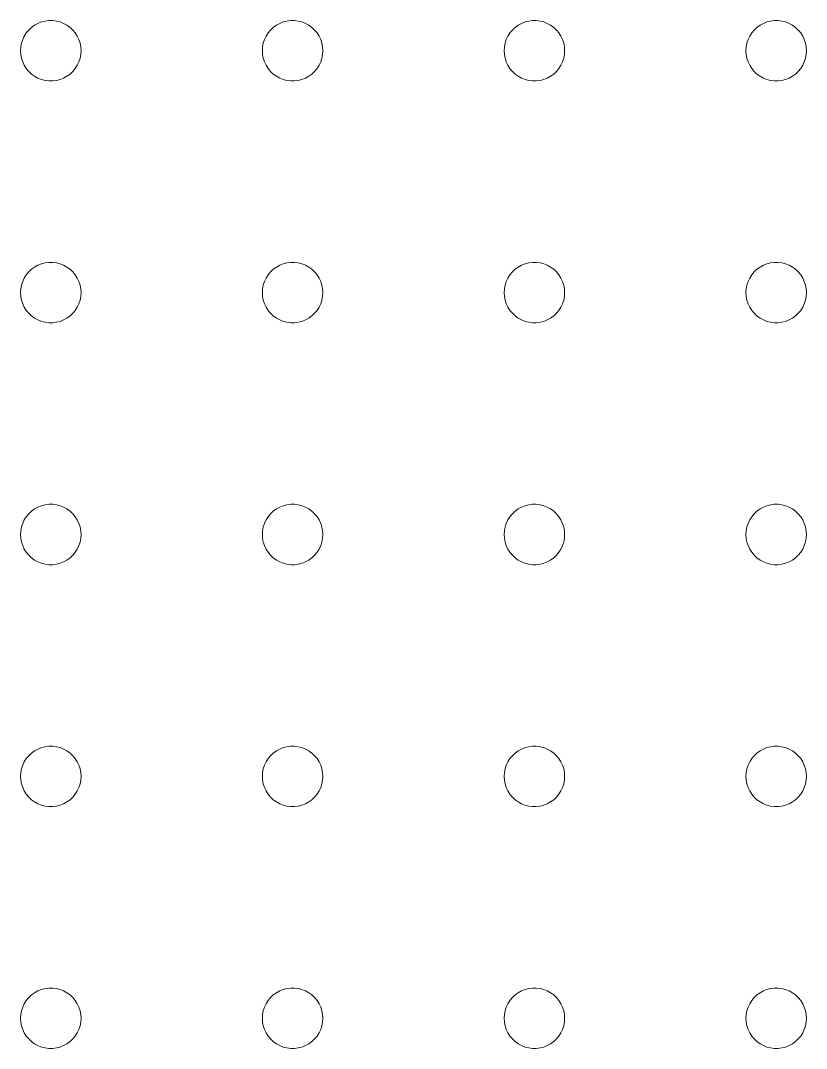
# Model space of a CAD drawing. Header units: millimetres. Extents: x -349 to 349, y -196 to 240.
# Drawn here: x -257.2 to -174.6, y -104.8 to 3.2 of the extents above; entities that cross this region are included whole.
import ezdxf

# ---------------------------------------------------------------- set-up
doc = ezdxf.new("R2010")
doc.units = ezdxf.units.MM
doc.layers.get('0').update_dxf_attribs({"linetype": 'CONTINUOUS', "lineweight": 0})

msp = doc.modelspace()

# ---------------------------------------------------------------- linework, layer by layer
for p, q in [((-256.569, 1.866), (-256.314, 2.173)), ((-256.314, 2.173), (-256.024, 2.446)), ((-256.024, 2.446), (-255.701, 2.681)), ((-255.701, 2.681), (-255.352, 2.873)), ((-255.352, 2.873), (-254.981, 3.02)), ((-254.981, 3.02), (-254.595, 3.119)), ((-254.595, 3.119), (-254.199, 3.169)), ((-254.199, 3.169), (-253.801, 3.169)), ((-253.801, 3.169), (-253.405, 3.119)), ((-253.405, 3.119), (-253.019, 3.02)), ((-253.019, 3.02), (-252.648, 2.873)), ((-252.648, 2.873), (-252.299, 2.681)), ((-252.299, 2.681), (-251.976, 2.446)), ((-251.976, 2.446), (-251.686, 2.173)), ((-251.686, 2.173), (-251.431, 1.866)), ((-231.169, 1.866), (-230.914, 2.173)), ((-230.914, 2.173), (-230.624, 2.446)), ((-230.624, 2.446), (-230.301, 2.681)), ((-230.301, 2.681), (-229.952, 2.873)), ((-229.952, 2.873), (-229.581, 3.02)), ((-229.581, 3.02), (-229.195, 3.119)), ((-229.195, 3.119), (-228.799, 3.169)), ((-228.799, 3.169), (-228.401, 3.169)), ((-228.401, 3.169), (-228.005, 3.119)), ((-228.005, 3.119), (-227.619, 3.02)), ((-227.619, 3.02), (-227.248, 2.873)), ((-227.248, 2.873), (-226.899, 2.681)), ((-226.899, 2.681), (-226.576, 2.446)), ((-226.576, 2.446), (-226.286, 2.173)), ((-226.286, 2.173), (-226.031, 1.866)), ((-205.769, 1.866), (-205.514, 2.173)), ((-205.514, 2.173), (-205.224, 2.446)), ((-205.224, 2.446), (-204.901, 2.681)), ((-204.901, 2.681), (-204.552, 2.873)), ((-204.552, 2.873), (-204.181, 3.02)), ((-204.181, 3.02), (-203.795, 3.119)), ((-203.795, 3.119), (-203.399, 3.169)), ((-203.399, 3.169), (-203.001, 3.169)), ((-203.001, 3.169), (-202.605, 3.119)), ((-202.605, 3.119), (-202.219, 3.02)), ((-202.219, 3.02), (-201.848, 2.873)), ((-201.848, 2.873), (-201.499, 2.681)), ((-201.499, 2.681), (-201.176, 2.446)), ((-201.176, 2.446), (-200.886, 2.173)), ((-200.886, 2.173), (-200.631, 1.866)), ((-180.369, 1.866), (-180.114, 2.173)), ((-180.114, 2.173), (-179.824, 2.446)), ((-179.824, 2.446), (-179.501, 2.681)), ((-179.501, 2.681), (-179.152, 2.873)), ((-179.152, 2.873), (-178.781, 3.02)), ((-178.781, 3.02), (-178.395, 3.119)), ((-178.395, 3.119), (-177.999, 3.169)), ((-177.999, 3.169), (-177.601, 3.169)), ((-177.601, 3.169), (-177.205, 3.119)), ((-177.205, 3.119), (-176.819, 3.02)), ((-176.819, 3.02), (-176.448, 2.873)), ((-176.448, 2.873), (-176.099, 2.681)), ((-176.099, 2.681), (-175.776, 2.446)), ((-175.776, 2.446), (-175.486, 2.173)), ((-175.486, 2.173), (-175.231, 1.866)), ((-257.075, 0.79), (-256.952, 1.169)), ((-256.952, 1.169), (-256.782, 1.53)), ((-256.782, 1.53), (-256.569, 1.866)), ((-251.431, 1.866), (-251.218, 1.53)), ((-251.218, 1.53), (-251.048, 1.169)), ((-251.048, 1.169), (-250.925, 0.79)), ((-231.675, 0.79), (-231.552, 1.169)), ((-231.552, 1.169), (-231.382, 1.53)), ((-231.382, 1.53), (-231.169, 1.866)), ((-226.031, 1.866), (-225.818, 1.53)), ((-225.818, 1.53), (-225.648, 1.169)), ((-225.648, 1.169), (-225.525, 0.79)), ((-206.275, 0.79), (-206.152, 1.169)), ((-206.152, 1.169), (-205.982, 1.53)), ((-205.982, 1.53), (-205.769, 1.866)), ((-200.631, 1.866), (-200.418, 1.53)), ((-200.418, 1.53), (-200.248, 1.169)), ((-200.248, 1.169), (-200.125, 0.79)), ((-180.875, 0.79), (-180.752, 1.169)), ((-180.752, 1.169), (-180.582, 1.53)), ((-180.582, 1.53), (-180.369, 1.866)), ((-175.231, 1.866), (-175.018, 1.53)), ((-175.018, 1.53), (-174.848, 1.169)), ((-174.848, 1.169), (-174.725, 0.79)), ((-257.175, 0), (-257.15, 0.398)), ((-257.15, -0.398), (-257.175, 0)), ((-257.15, 0.398), (-257.075, 0.79)), ((-250.925, 0.79), (-250.85, 0.398)), ((-250.85, 0.398), (-250.825, 0)), ((-250.825, 0), (-250.85, -0.398)), ((-231.775, 0), (-231.75, 0.398)), ((-231.75, -0.398), (-231.775, 0)), ((-231.75, 0.398), (-231.675, 0.79)), ((-225.525, 0.79), (-225.45, 0.398)), ((-225.45, 0.398), (-225.425, 0)), ((-225.425, 0), (-225.45, -0.398)), ((-206.375, 0), (-206.35, 0.398)), ((-206.35, -0.398), (-206.375, 0)), ((-206.35, 0.398), (-206.275, 0.79)), ((-200.125, 0.79), (-200.05, 0.398)), ((-200.05, 0.398), (-200.025, 0)), ((-200.025, 0), (-200.05, -0.398)), ((-180.975, 0), (-180.95, 0.398)), ((-180.95, -0.398), (-180.975, 0)), ((-180.95, 0.398), (-180.875, 0.79)), ((-174.725, 0.79), (-174.65, 0.398)), ((-174.65, 0.398), (-174.625, 0)), ((-174.625, 0), (-174.65, -0.398)), ((-257.075, -0.79), (-257.15, -0.398)), ((-256.952, -1.169), (-257.075, -0.79)), ((-250.925, -0.79), (-251.048, -1.169)), ((-250.85, -0.398), (-250.925, -0.79)), ((-231.675, -0.79), (-231.75, -0.398)), ((-231.552, -1.169), (-231.675, -0.79)), ((-225.525, -0.79), (-225.648, -1.169)), ((-225.45, -0.398), (-225.525, -0.79)), ((-206.275, -0.79), (-206.35, -0.398)), ((-206.152, -1.169), (-206.275, -0.79)), ((-200.125, -0.79), (-200.248, -1.169)), ((-200.05, -0.398), (-200.125, -0.79)), ((-180.875, -0.79), (-180.95, -0.398)), ((-180.752, -1.169), (-180.875, -0.79)), ((-174.725, -0.79), (-174.848, -1.169)), ((-174.65, -0.398), (-174.725, -0.79)), ((-256.782, -1.53), (-256.952, -1.169)), ((-256.569, -1.866), (-256.782, -1.53)), ((-256.314, -2.173), (-256.569, -1.866)), ((-251.431, -1.866), (-251.686, -2.173)), ((-251.218, -1.53), (-251.431, -1.866)), ((-251.048, -1.169), (-251.218, -1.53)), ((-231.382, -1.53), (-231.552, -1.169)), ((-231.169, -1.866), (-231.382, -1.53)), ((-230.914, -2.173), (-231.169, -1.866)), ((-226.031, -1.866), (-226.286, -2.173)), ((-225.818, -1.53), (-226.031, -1.866)), ((-225.648, -1.169), (-225.818, -1.53)), ((-205.982, -1.53), (-206.152, -1.169)), ((-205.769, -1.866), (-205.982, -1.53)), ((-205.514, -2.173), (-205.769, -1.866)), ((-200.631, -1.866), (-200.886, -2.173)), ((-200.418, -1.53), (-200.631, -1.866)), ((-200.248, -1.169), (-200.418, -1.53)), ((-180.582, -1.53), (-180.752, -1.169)), ((-180.369, -1.866), (-180.582, -1.53)), ((-180.114, -2.173), (-180.369, -1.866)), ((-175.231, -1.866), (-175.486, -2.173)), ((-175.018, -1.53), (-175.231, -1.866)), ((-174.848, -1.169), (-175.018, -1.53)), ((-256.024, -2.446), (-256.314, -2.173)), ((-255.701, -2.681), (-256.024, -2.446)), ((-255.352, -2.873), (-255.701, -2.681)), ((-254.981, -3.02), (-255.352, -2.873)), ((-254.595, -3.119), (-254.981, -3.02)), ((-254.199, -3.169), (-254.595, -3.119)), ((-253.801, -3.169), (-254.199, -3.169)), ((-253.405, -3.119), (-253.801, -3.169)), ((-253.019, -3.02), (-253.405, -3.119)), ((-252.648, -2.873), (-253.019, -3.02)), ((-252.299, -2.681), (-252.648, -2.873)), ((-251.976, -2.446), (-252.299, -2.681)), ((-251.686, -2.173), (-251.976, -2.446)), ((-230.624, -2.446), (-230.914, -2.173)), ((-230.301, -2.681), (-230.624, -2.446)), ((-229.952, -2.873), (-230.301, -2.681)), ((-229.581, -3.02), (-229.952, -2.873)), ((-229.195, -3.119), (-229.581, -3.02)), ((-228.799, -3.169), (-229.195, -3.119)), ((-228.401, -3.169), (-228.799, -3.169)), ((-228.005, -3.119), (-228.401, -3.169)), ((-227.619, -3.02), (-228.005, -3.119)), ((-227.248, -2.873), (-227.619, -3.02)), ((-226.899, -2.681), (-227.248, -2.873)), ((-226.576, -2.446), (-226.899, -2.681)), ((-226.286, -2.173), (-226.576, -2.446)), ((-205.224, -2.446), (-205.514, -2.173)), ((-204.901, -2.681), (-205.224, -2.446)), ((-204.552, -2.873), (-204.901, -2.681)), ((-204.181, -3.02), (-204.552, -2.873)), ((-203.795, -3.119), (-204.181, -3.02)), ((-203.399, -3.169), (-203.795, -3.119)), ((-203.001, -3.169), (-203.399, -3.169)), ((-202.605, -3.119), (-203.001, -3.169)), ((-202.219, -3.02), (-202.605, -3.119)), ((-201.848, -2.873), (-202.219, -3.02)), ((-201.499, -2.681), (-201.848, -2.873)), ((-201.176, -2.446), (-201.499, -2.681)), ((-200.886, -2.173), (-201.176, -2.446)), ((-179.824, -2.446), (-180.114, -2.173)), ((-179.501, -2.681), (-179.824, -2.446)), ((-179.152, -2.873), (-179.501, -2.681)), ((-178.781, -3.02), (-179.152, -2.873)), ((-178.395, -3.119), (-178.781, -3.02)), ((-177.999, -3.169), (-178.395, -3.119)), ((-177.601, -3.169), (-177.999, -3.169)), ((-177.205, -3.119), (-177.601, -3.169)), ((-176.819, -3.02), (-177.205, -3.119)), ((-176.448, -2.873), (-176.819, -3.02)), ((-176.099, -2.681), (-176.448, -2.873)), ((-175.776, -2.446), (-176.099, -2.681)), ((-175.486, -2.173), (-175.776, -2.446)), ((-255.701, -22.719), (-255.352, -22.527)), ((-255.352, -22.527), (-254.981, -22.38)), ((-254.981, -22.38), (-254.595, -22.281)), ((-254.595, -22.281), (-254.199, -22.231)), ((-254.199, -22.231), (-253.801, -22.231)), ((-253.801, -22.231), (-253.405, -22.281)), ((-253.405, -22.281), (-253.019, -22.38)), ((-253.019, -22.38), (-252.648, -22.527)), ((-252.648, -22.527), (-252.299, -22.719)), ((-230.301, -22.719), (-229.952, -22.527)), ((-229.952, -22.527), (-229.581, -22.38)), ((-229.581, -22.38), (-229.195, -22.281)), ((-229.195, -22.281), (-228.799, -22.231)), ((-228.799, -22.231), (-228.401, -22.231)), ((-228.401, -22.231), (-228.005, -22.281)), ((-228.005, -22.281), (-227.619, -22.38)), ((-227.619, -22.38), (-227.248, -22.527)), ((-227.248, -22.527), (-226.899, -22.719)), ((-204.901, -22.719), (-204.552, -22.527)), ((-204.552, -22.527), (-204.181, -22.38)), ((-204.181, -22.38), (-203.795, -22.281)), ((-203.795, -22.281), (-203.399, -22.231)), ((-203.399, -22.231), (-203.001, -22.231)), ((-203.001, -22.231), (-202.605, -22.281)), ((-202.605, -22.281), (-202.219, -22.38)), ((-202.219, -22.38), (-201.848, -22.527)), ((-201.848, -22.527), (-201.499, -22.719)), ((-179.501, -22.719), (-179.152, -22.527)), ((-179.152, -22.527), (-178.781, -22.38)), ((-178.781, -22.38), (-178.395, -22.281)), ((-178.395, -22.281), (-177.999, -22.231)), ((-177.999, -22.231), (-177.601, -22.231)), ((-177.601, -22.231), (-177.205, -22.281)), ((-177.205, -22.281), (-176.819, -22.38)), ((-176.819, -22.38), (-176.448, -22.527)), ((-176.448, -22.527), (-176.099, -22.719)), ((-256.782, -23.87), (-256.569, -23.534)), ((-256.569, -23.534), (-256.314, -23.227)), ((-256.314, -23.227), (-256.024, -22.954)), ((-256.024, -22.954), (-255.701, -22.719)), ((-252.299, -22.719), (-251.976, -22.954)), ((-251.976, -22.954), (-251.686, -23.227)), ((-251.686, -23.227), (-251.431, -23.534)), ((-251.431, -23.534), (-251.218, -23.87)), ((-231.382, -23.87), (-231.169, -23.534)), ((-231.169, -23.534), (-230.914, -23.227)), ((-230.914, -23.227), (-230.624, -22.954)), ((-230.624, -22.954), (-230.301, -22.719)), ((-226.899, -22.719), (-226.576, -22.954)), ((-226.576, -22.954), (-226.286, -23.227)), ((-226.286, -23.227), (-226.031, -23.534)), ((-226.031, -23.534), (-225.818, -23.87)), ((-205.982, -23.87), (-205.769, -23.534)), ((-205.769, -23.534), (-205.514, -23.227)), ((-205.514, -23.227), (-205.224, -22.954)), ((-205.224, -22.954), (-204.901, -22.719)), ((-201.499, -22.719), (-201.176, -22.954)), ((-201.176, -22.954), (-200.886, -23.227)), ((-200.886, -23.227), (-200.631, -23.534)), ((-200.631, -23.534), (-200.418, -23.87)), ((-180.582, -23.87), (-180.369, -23.534)), ((-180.369, -23.534), (-180.114, -23.227)), ((-180.114, -23.227), (-179.824, -22.954)), ((-179.824, -22.954), (-179.501, -22.719)), ((-176.099, -22.719), (-175.776, -22.954)), ((-175.776, -22.954), (-175.486, -23.227)), ((-175.486, -23.227), (-175.231, -23.534)), ((-175.231, -23.534), (-175.018, -23.87)), ((-257.15, -25.002), (-257.075, -24.61)), ((-257.075, -24.61), (-256.952, -24.231)), ((-256.952, -24.231), (-256.782, -23.87)), ((-251.218, -23.87), (-251.048, -24.231)), ((-251.048, -24.231), (-250.925, -24.61)), ((-250.925, -24.61), (-250.85, -25.002)), ((-231.75, -25.002), (-231.675, -24.61)), ((-231.675, -24.61), (-231.552, -24.231)), ((-231.552, -24.231), (-231.382, -23.87)), ((-225.818, -23.87), (-225.648, -24.231)), ((-225.648, -24.231), (-225.525, -24.61)), ((-225.525, -24.61), (-225.45, -25.002)), ((-206.35, -25.002), (-206.275, -24.61)), ((-206.275, -24.61), (-206.152, -24.231)), ((-206.152, -24.231), (-205.982, -23.87)), ((-200.418, -23.87), (-200.248, -24.231)), ((-200.248, -24.231), (-200.125, -24.61)), ((-200.125, -24.61), (-200.05, -25.002)), ((-180.95, -25.002), (-180.875, -24.61)), ((-180.875, -24.61), (-180.752, -24.231)), ((-180.752, -24.231), (-180.582, -23.87)), ((-175.018, -23.87), (-174.848, -24.231)), ((-174.848, -24.231), (-174.725, -24.61)), ((-174.725, -24.61), (-174.65, -25.002)), ((-257.175, -25.4), (-257.15, -25.002)), ((-257.15, -25.798), (-257.175, -25.4)), ((-257.075, -26.19), (-257.15, -25.798)), ((-250.85, -25.798), (-250.925, -26.19)), ((-250.85, -25.002), (-250.825, -25.4)), ((-250.825, -25.4), (-250.85, -25.798)), ((-231.775, -25.4), (-231.75, -25.002)), ((-231.75, -25.798), (-231.775, -25.4)), ((-231.675, -26.19), (-231.75, -25.798)), ((-225.45, -25.798), (-225.525, -26.19)), ((-225.45, -25.002), (-225.425, -25.4)), ((-225.425, -25.4), (-225.45, -25.798)), ((-206.375, -25.4), (-206.35, -25.002)), ((-206.35, -25.798), (-206.375, -25.4)), ((-206.275, -26.19), (-206.35, -25.798)), ((-200.05, -25.798), (-200.125, -26.19)), ((-200.05, -25.002), (-200.025, -25.4)), ((-200.025, -25.4), (-200.05, -25.798)), ((-180.975, -25.4), (-180.95, -25.002)), ((-180.95, -25.798), (-180.975, -25.4)), ((-180.875, -26.19), (-180.95, -25.798)), ((-174.65, -25.798), (-174.725, -26.19)), ((-174.65, -25.002), (-174.625, -25.4)), ((-174.625, -25.4), (-174.65, -25.798)), ((-256.952, -26.569), (-257.075, -26.19)), ((-256.782, -26.93), (-256.952, -26.569)), ((-256.569, -27.266), (-256.782, -26.93)), ((-251.218, -26.93), (-251.431, -27.266)), ((-251.048, -26.569), (-251.218, -26.93)), ((-250.925, -26.19), (-251.048, -26.569)), ((-231.552, -26.569), (-231.675, -26.19)), ((-231.382, -26.93), (-231.552, -26.569)), ((-231.169, -27.266), (-231.382, -26.93)), ((-225.818, -26.93), (-226.031, -27.266)), ((-225.648, -26.569), (-225.818, -26.93)), ((-225.525, -26.19), (-225.648, -26.569)), ((-206.152, -26.569), (-206.275, -26.19)), ((-205.982, -26.93), (-206.152, -26.569)), ((-205.769, -27.266), (-205.982, -26.93)), ((-200.418, -26.93), (-200.631, -27.266)), ((-200.248, -26.569), (-200.418, -26.93)), ((-200.125, -26.19), (-200.248, -26.569)), ((-180.752, -26.569), (-180.875, -26.19)), ((-180.582, -26.93), (-180.752, -26.569)), ((-180.369, -27.266), (-180.582, -26.93)), ((-175.018, -26.93), (-175.231, -27.266)), ((-174.848, -26.569), (-175.018, -26.93)), ((-174.725, -26.19), (-174.848, -26.569)), ((-256.314, -27.573), (-256.569, -27.266)), ((-256.024, -27.846), (-256.314, -27.573)), ((-255.701, -28.081), (-256.024, -27.846)), ((-251.976, -27.846), (-252.299, -28.081)), ((-251.686, -27.573), (-251.976, -27.846)), ((-251.431, -27.266), (-251.686, -27.573)), ((-230.914, -27.573), (-231.169, -27.266)), ((-230.624, -27.846), (-230.914, -27.573)), ((-230.301, -28.081), (-230.624, -27.846)), ((-226.576, -27.846), (-226.899, -28.081)), ((-226.286, -27.573), (-226.576, -27.846)), ((-226.031, -27.266), (-226.286, -27.573)), ((-205.514, -27.573), (-205.769, -27.266)), ((-205.224, -27.846), (-205.514, -27.573)), ((-204.901, -28.081), (-205.224, -27.846)), ((-201.176, -27.846), (-201.499, -28.081)), ((-200.886, -27.573), (-201.176, -27.846)), ((-200.631, -27.266), (-200.886, -27.573)), ((-180.114, -27.573), (-180.369, -27.266)), ((-179.824, -27.846), (-180.114, -27.573)), ((-179.501, -28.081), (-179.824, -27.846)), ((-175.776, -27.846), (-176.099, -28.081)), ((-175.486, -27.573), (-175.776, -27.846)), ((-175.231, -27.266), (-175.486, -27.573)), ((-255.352, -28.273), (-255.701, -28.081)), ((-254.981, -28.42), (-255.352, -28.273)), ((-254.595, -28.519), (-254.981, -28.42)), ((-254.199, -28.569), (-254.595, -28.519)), ((-253.801, -28.569), (-254.199, -28.569)), ((-253.405, -28.519), (-253.801, -28.569)), ((-253.019, -28.42), (-253.405, -28.519)), ((-252.648, -28.273), (-253.019, -28.42)), ((-252.299, -28.081), (-252.648, -28.273)), ((-229.952, -28.273), (-230.301, -28.081)), ((-229.581, -28.42), (-229.952, -28.273)), ((-229.195, -28.519), (-229.581, -28.42)), ((-228.799, -28.569), (-229.195, -28.519)), ((-228.401, -28.569), (-228.799, -28.569)), ((-228.005, -28.519), (-228.401, -28.569)), ((-227.619, -28.42), (-228.005, -28.519)), ((-227.248, -28.273), (-227.619, -28.42)), ((-226.899, -28.081), (-227.248, -28.273)), ((-204.552, -28.273), (-204.901, -28.081)), ((-204.181, -28.42), (-204.552, -28.273)), ((-203.795, -28.519), (-204.181, -28.42)), ((-203.399, -28.569), (-203.795, -28.519)), ((-203.001, -28.569), (-203.399, -28.569)), ((-202.605, -28.519), (-203.001, -28.569)), ((-202.219, -28.42), (-202.605, -28.519)), ((-201.848, -28.273), (-202.219, -28.42)), ((-201.499, -28.081), (-201.848, -28.273)), ((-179.152, -28.273), (-179.501, -28.081)), ((-178.781, -28.42), (-179.152, -28.273)), ((-178.395, -28.519), (-178.781, -28.42)), ((-177.999, -28.569), (-178.395, -28.519)), ((-177.601, -28.569), (-177.999, -28.569)), ((-177.205, -28.519), (-177.601, -28.569)), ((-176.819, -28.42), (-177.205, -28.519)), ((-176.448, -28.273), (-176.819, -28.42)), ((-176.099, -28.081), (-176.448, -28.273)), ((-256.314, -48.627), (-256.024, -48.354)), ((-256.024, -48.354), (-255.701, -48.119)), ((-255.701, -48.119), (-255.352, -47.927)), ((-255.352, -47.927), (-254.981, -47.78)), ((-254.981, -47.78), (-254.595, -47.681)), ((-254.595, -47.681), (-254.199, -47.631)), ((-254.199, -47.631), (-253.801, -47.631)), ((-253.801, -47.631), (-253.405, -47.681)), ((-253.405, -47.681), (-253.019, -47.78)), ((-253.019, -47.78), (-252.648, -47.927)), ((-252.648, -47.927), (-252.299, -48.119)), ((-252.299, -48.119), (-251.976, -48.354)), ((-251.976, -48.354), (-251.686, -48.627)), ((-230.914, -48.627), (-230.624, -48.354)), ((-230.624, -48.354), (-230.301, -48.119)), ((-230.301, -48.119), (-229.952, -47.927)), ((-229.952, -47.927), (-229.581, -47.78)), ((-229.581, -47.78), (-229.195, -47.681)), ((-229.195, -47.681), (-228.799, -47.631)), ((-228.799, -47.631), (-228.401, -47.631)), ((-228.401, -47.631), (-228.005, -47.681)), ((-228.005, -47.681), (-227.619, -47.78)), ((-227.619, -47.78), (-227.248, -47.927)), ((-227.248, -47.927), (-226.899, -48.119)), ((-226.899, -48.119), (-226.576, -48.354)), ((-226.576, -48.354), (-226.286, -48.627)), ((-205.514, -48.627), (-205.224, -48.354)), ((-205.224, -48.354), (-204.901, -48.119)), ((-204.901, -48.119), (-204.552, -47.927)), ((-204.552, -47.927), (-204.181, -47.78)), ((-204.181, -47.78), (-203.795, -47.681)), ((-203.795, -47.681), (-203.399, -47.631)), ((-203.399, -47.631), (-203.001, -47.631)), ((-203.001, -47.631), (-202.605, -47.681)), ((-202.605, -47.681), (-202.219, -47.78)), ((-202.219, -47.78), (-201.848, -47.927)), ((-201.848, -47.927), (-201.499, -48.119)), ((-201.499, -48.119), (-201.176, -48.354)), ((-201.176, -48.354), (-200.886, -48.627)), ((-180.114, -48.627), (-179.824, -48.354)), ((-179.824, -48.354), (-179.501, -48.119)), ((-179.501, -48.119), (-179.152, -47.927)), ((-179.152, -47.927), (-178.781, -47.78)), ((-178.781, -47.78), (-178.395, -47.681)), ((-178.395, -47.681), (-177.999, -47.631)), ((-177.999, -47.631), (-177.601, -47.631)), ((-177.601, -47.631), (-177.205, -47.681)), ((-177.205, -47.681), (-176.819, -47.78)), ((-176.819, -47.78), (-176.448, -47.927)), ((-176.448, -47.927), (-176.099, -48.119)), ((-176.099, -48.119), (-175.776, -48.354)), ((-175.776, -48.354), (-175.486, -48.627)), ((-257.075, -50.01), (-256.952, -49.631)), ((-256.952, -49.631), (-256.782, -49.27)), ((-256.782, -49.27), (-256.569, -48.934)), ((-256.569, -48.934), (-256.314, -48.627)), ((-251.686, -48.627), (-251.431, -48.934)), ((-251.431, -48.934), (-251.218, -49.27)), ((-251.218, -49.27), (-251.048, -49.631)), ((-251.048, -49.631), (-250.925, -50.01)), ((-231.675, -50.01), (-231.552, -49.631)), ((-231.552, -49.631), (-231.382, -49.27)), ((-231.382, -49.27), (-231.169, -48.934)), ((-231.169, -48.934), (-230.914, -48.627)), ((-226.286, -48.627), (-226.031, -48.934)), ((-226.031, -48.934), (-225.818, -49.27)), ((-225.818, -49.27), (-225.648, -49.631)), ((-225.648, -49.631), (-225.525, -50.01)), ((-206.275, -50.01), (-206.152, -49.631)), ((-206.152, -49.631), (-205.982, -49.27)), ((-205.982, -49.27), (-205.769, -48.934)), ((-205.769, -48.934), (-205.514, -48.627)), ((-200.886, -48.627), (-200.631, -48.934)), ((-200.631, -48.934), (-200.418, -49.27)), ((-200.418, -49.27), (-200.248, -49.631)), ((-200.248, -49.631), (-200.125, -50.01)), ((-180.875, -50.01), (-180.752, -49.631)), ((-180.752, -49.631), (-180.582, -49.27)), ((-180.582, -49.27), (-180.369, -48.934)), ((-180.369, -48.934), (-180.114, -48.627)), ((-175.486, -48.627), (-175.231, -48.934)), ((-175.231, -48.934), (-175.018, -49.27)), ((-175.018, -49.27), (-174.848, -49.631)), ((-174.848, -49.631), (-174.725, -50.01)), ((-257.175, -50.8), (-257.15, -50.402)), ((-257.15, -50.402), (-257.075, -50.01)), ((-250.925, -50.01), (-250.85, -50.402)), ((-250.85, -50.402), (-250.825, -50.8)), ((-231.775, -50.8), (-231.75, -50.402)), ((-231.75, -50.402), (-231.675, -50.01)), ((-225.525, -50.01), (-225.45, -50.402)), ((-225.45, -50.402), (-225.425, -50.8)), ((-206.375, -50.8), (-206.35, -50.402)), ((-206.35, -50.402), (-206.275, -50.01)), ((-200.125, -50.01), (-200.05, -50.402)), ((-200.05, -50.402), (-200.025, -50.8)), ((-180.975, -50.8), (-180.95, -50.402)), ((-180.95, -50.402), (-180.875, -50.01)), ((-174.725, -50.01), (-174.65, -50.402)), ((-174.65, -50.402), (-174.625, -50.8)), ((-257.15, -51.198), (-257.175, -50.8)), ((-257.075, -51.59), (-257.15, -51.198)), ((-256.952, -51.969), (-257.075, -51.59)), ((-250.925, -51.59), (-251.048, -51.969)), ((-250.85, -51.198), (-250.925, -51.59)), ((-250.825, -50.8), (-250.85, -51.198)), ((-231.75, -51.198), (-231.775, -50.8)), ((-231.675, -51.59), (-231.75, -51.198)), ((-231.552, -51.969), (-231.675, -51.59)), ((-225.525, -51.59), (-225.648, -51.969)), ((-225.45, -51.198), (-225.525, -51.59)), ((-225.425, -50.8), (-225.45, -51.198)), ((-206.35, -51.198), (-206.375, -50.8)), ((-206.275, -51.59), (-206.35, -51.198)), ((-206.152, -51.969), (-206.275, -51.59)), ((-200.125, -51.59), (-200.248, -51.969)), ((-200.05, -51.198), (-200.125, -51.59)), ((-200.025, -50.8), (-200.05, -51.198)), ((-180.95, -51.198), (-180.975, -50.8)), ((-180.875, -51.59), (-180.95, -51.198)), ((-180.752, -51.969), (-180.875, -51.59)), ((-174.725, -51.59), (-174.848, -51.969)), ((-174.65, -51.198), (-174.725, -51.59)), ((-174.625, -50.8), (-174.65, -51.198)), ((-256.782, -52.33), (-256.952, -51.969)), ((-256.569, -52.666), (-256.782, -52.33)), ((-256.314, -52.973), (-256.569, -52.666)), ((-251.431, -52.666), (-251.686, -52.973)), ((-251.218, -52.33), (-251.431, -52.666)), ((-251.048, -51.969), (-251.218, -52.33)), ((-231.382, -52.33), (-231.552, -51.969)), ((-231.169, -52.666), (-231.382, -52.33)), ((-230.914, -52.973), (-231.169, -52.666)), ((-226.031, -52.666), (-226.286, -52.973)), ((-225.818, -52.33), (-226.031, -52.666)), ((-225.648, -51.969), (-225.818, -52.33)), ((-205.982, -52.33), (-206.152, -51.969)), ((-205.769, -52.666), (-205.982, -52.33)), ((-205.514, -52.973), (-205.769, -52.666)), ((-200.631, -52.666), (-200.886, -52.973)), ((-200.418, -52.33), (-200.631, -52.666)), ((-200.248, -51.969), (-200.418, -52.33)), ((-180.582, -52.33), (-180.752, -51.969)), ((-180.369, -52.666), (-180.582, -52.33)), ((-180.114, -52.973), (-180.369, -52.666)), ((-175.231, -52.666), (-175.486, -52.973)), ((-175.018, -52.33), (-175.231, -52.666)), ((-174.848, -51.969), (-175.018, -52.33)), ((-256.024, -53.246), (-256.314, -52.973)), ((-255.701, -53.481), (-256.024, -53.246)), ((-255.352, -53.673), (-255.701, -53.481)), ((-254.981, -53.82), (-255.352, -53.673)), ((-254.595, -53.919), (-254.981, -53.82)), ((-254.199, -53.969), (-254.595, -53.919)), ((-253.801, -53.969), (-254.199, -53.969)), ((-253.405, -53.919), (-253.801, -53.969)), ((-253.019, -53.82), (-253.405, -53.919)), ((-252.648, -53.673), (-253.019, -53.82)), ((-252.299, -53.481), (-252.648, -53.673)), ((-251.976, -53.246), (-252.299, -53.481)), ((-251.686, -52.973), (-251.976, -53.246)), ((-230.624, -53.246), (-230.914, -52.973)), ((-230.301, -53.481), (-230.624, -53.246)), ((-229.952, -53.673), (-230.301, -53.481)), ((-229.581, -53.82), (-229.952, -53.673)), ((-229.195, -53.919), (-229.581, -53.82)), ((-228.799, -53.969), (-229.195, -53.919)), ((-228.401, -53.969), (-228.799, -53.969)), ((-228.005, -53.919), (-228.401, -53.969)), ((-227.619, -53.82), (-228.005, -53.919)), ((-227.248, -53.673), (-227.619, -53.82)), ((-226.899, -53.481), (-227.248, -53.673)), ((-226.576, -53.246), (-226.899, -53.481)), ((-226.286, -52.973), (-226.576, -53.246)), ((-205.224, -53.246), (-205.514, -52.973)), ((-204.901, -53.481), (-205.224, -53.246)), ((-204.552, -53.673), (-204.901, -53.481)), ((-204.181, -53.82), (-204.552, -53.673)), ((-203.795, -53.919), (-204.181, -53.82)), ((-203.399, -53.969), (-203.795, -53.919)), ((-203.001, -53.969), (-203.399, -53.969)), ((-202.605, -53.919), (-203.001, -53.969)), ((-202.219, -53.82), (-202.605, -53.919)), ((-201.848, -53.673), (-202.219, -53.82)), ((-201.499, -53.481), (-201.848, -53.673)), ((-201.176, -53.246), (-201.499, -53.481)), ((-200.886, -52.973), (-201.176, -53.246)), ((-179.824, -53.246), (-180.114, -52.973)), ((-179.501, -53.481), (-179.824, -53.246)), ((-179.152, -53.673), (-179.501, -53.481)), ((-178.781, -53.82), (-179.152, -53.673)), ((-178.395, -53.919), (-178.781, -53.82)), ((-177.999, -53.969), (-178.395, -53.919)), ((-177.601, -53.969), (-177.999, -53.969)), ((-177.205, -53.919), (-177.601, -53.969)), ((-176.819, -53.82), (-177.205, -53.919)), ((-176.448, -53.673), (-176.819, -53.82)), ((-176.099, -53.481), (-176.448, -53.673)), ((-175.776, -53.246), (-176.099, -53.481)), ((-175.486, -52.973), (-175.776, -53.246)), ((-255.701, -73.519), (-255.352, -73.327)), ((-255.352, -73.327), (-254.981, -73.18)), ((-254.981, -73.18), (-254.595, -73.081)), ((-254.595, -73.081), (-254.199, -73.031)), ((-254.199, -73.031), (-253.801, -73.031)), ((-253.801, -73.031), (-253.405, -73.081)), ((-253.405, -73.081), (-253.019, -73.18)), ((-253.019, -73.18), (-252.648, -73.327)), ((-252.648, -73.327), (-252.299, -73.519)), ((-230.301, -73.519), (-229.952, -73.327)), ((-229.952, -73.327), (-229.581, -73.18)), ((-229.581, -73.18), (-229.195, -73.081)), ((-229.195, -73.081), (-228.799, -73.031)), ((-228.799, -73.031), (-228.401, -73.031)), ((-228.401, -73.031), (-228.005, -73.081)), ((-228.005, -73.081), (-227.619, -73.18)), ((-227.619, -73.18), (-227.248, -73.327)), ((-227.248, -73.327), (-226.899, -73.519)), ((-204.901, -73.519), (-204.552, -73.327)), ((-204.552, -73.327), (-204.181, -73.18)), ((-204.181, -73.18), (-203.795, -73.081)), ((-203.795, -73.081), (-203.399, -73.031)), ((-203.399, -73.031), (-203.001, -73.031)), ((-203.001, -73.031), (-202.605, -73.081)), ((-202.605, -73.081), (-202.219, -73.18)), ((-202.219, -73.18), (-201.848, -73.327)), ((-201.848, -73.327), (-201.499, -73.519)), ((-179.501, -73.519), (-179.152, -73.327)), ((-179.152, -73.327), (-178.781, -73.18)), ((-178.781, -73.18), (-178.395, -73.081)), ((-178.395, -73.081), (-177.999, -73.031)), ((-177.999, -73.031), (-177.601, -73.031)), ((-177.601, -73.031), (-177.205, -73.081)), ((-177.205, -73.081), (-176.819, -73.18)), ((-176.819, -73.18), (-176.448, -73.327)), ((-176.448, -73.327), (-176.099, -73.519)), ((-256.782, -74.67), (-256.569, -74.334)), ((-256.569, -74.334), (-256.314, -74.027)), ((-256.314, -74.027), (-256.024, -73.754)), ((-256.024, -73.754), (-255.701, -73.519)), ((-252.299, -73.519), (-251.976, -73.754)), ((-251.976, -73.754), (-251.686, -74.027)), ((-251.686, -74.027), (-251.431, -74.334)), ((-251.431, -74.334), (-251.218, -74.67)), ((-231.382, -74.67), (-231.169, -74.334)), ((-231.169, -74.334), (-230.914, -74.027)), ((-230.914, -74.027), (-230.624, -73.754)), ((-230.624, -73.754), (-230.301, -73.519)), ((-226.899, -73.519), (-226.576, -73.754)), ((-226.576, -73.754), (-226.286, -74.027)), ((-226.286, -74.027), (-226.031, -74.334)), ((-226.031, -74.334), (-225.818, -74.67)), ((-205.982, -74.67), (-205.769, -74.334)), ((-205.769, -74.334), (-205.514, -74.027)), ((-205.514, -74.027), (-205.224, -73.754)), ((-205.224, -73.754), (-204.901, -73.519)), ((-201.499, -73.519), (-201.176, -73.754)), ((-201.176, -73.754), (-200.886, -74.027)), ((-200.886, -74.027), (-200.631, -74.334)), ((-200.631, -74.334), (-200.418, -74.67)), ((-180.582, -74.67), (-180.369, -74.334)), ((-180.369, -74.334), (-180.114, -74.027)), ((-180.114, -74.027), (-179.824, -73.754)), ((-179.824, -73.754), (-179.501, -73.519)), ((-176.099, -73.519), (-175.776, -73.754)), ((-175.776, -73.754), (-175.486, -74.027)), ((-175.486, -74.027), (-175.231, -74.334)), ((-175.231, -74.334), (-175.018, -74.67)), ((-257.15, -75.802), (-257.075, -75.41)), ((-257.075, -75.41), (-256.952, -75.031)), ((-256.952, -75.031), (-256.782, -74.67)), ((-251.218, -74.67), (-251.048, -75.031)), ((-251.048, -75.031), (-250.925, -75.41)), ((-250.925, -75.41), (-250.85, -75.802)), ((-231.75, -75.802), (-231.675, -75.41)), ((-231.675, -75.41), (-231.552, -75.031)), ((-231.552, -75.031), (-231.382, -74.67)), ((-225.818, -74.67), (-225.648, -75.031)), ((-225.648, -75.031), (-225.525, -75.41)), ((-225.525, -75.41), (-225.45, -75.802)), ((-206.35, -75.802), (-206.275, -75.41)), ((-206.275, -75.41), (-206.152, -75.031)), ((-206.152, -75.031), (-205.982, -74.67)), ((-200.418, -74.67), (-200.248, -75.031)), ((-200.248, -75.031), (-200.125, -75.41)), ((-200.125, -75.41), (-200.05, -75.802)), ((-180.95, -75.802), (-180.875, -75.41)), ((-180.875, -75.41), (-180.752, -75.031)), ((-180.752, -75.031), (-180.582, -74.67)), ((-175.018, -74.67), (-174.848, -75.031)), ((-174.848, -75.031), (-174.725, -75.41)), ((-174.725, -75.41), (-174.65, -75.802)), ((-257.175, -76.2), (-257.15, -75.802)), ((-257.15, -76.598), (-257.175, -76.2)), ((-257.075, -76.99), (-257.15, -76.598)), ((-250.85, -76.598), (-250.925, -76.99)), ((-250.85, -75.802), (-250.825, -76.2)), ((-250.825, -76.2), (-250.85, -76.598)), ((-231.775, -76.2), (-231.75, -75.802)), ((-231.75, -76.598), (-231.775, -76.2)), ((-231.675, -76.99), (-231.75, -76.598)), ((-225.45, -76.598), (-225.525, -76.99)), ((-225.45, -75.802), (-225.425, -76.2)), ((-225.425, -76.2), (-225.45, -76.598)), ((-206.375, -76.2), (-206.35, -75.802)), ((-206.35, -76.598), (-206.375, -76.2)), ((-206.275, -76.99), (-206.35, -76.598)), ((-200.05, -76.598), (-200.125, -76.99)), ((-200.05, -75.802), (-200.025, -76.2)), ((-200.025, -76.2), (-200.05, -76.598)), ((-180.975, -76.2), (-180.95, -75.802)), ((-180.95, -76.598), (-180.975, -76.2)), ((-180.875, -76.99), (-180.95, -76.598)), ((-174.65, -76.598), (-174.725, -76.99)), ((-174.65, -75.802), (-174.625, -76.2)), ((-174.625, -76.2), (-174.65, -76.598)), ((-256.952, -77.369), (-257.075, -76.99)), ((-256.782, -77.73), (-256.952, -77.369)), ((-251.048, -77.369), (-251.218, -77.73)), ((-250.925, -76.99), (-251.048, -77.369)), ((-231.552, -77.369), (-231.675, -76.99)), ((-231.382, -77.73), (-231.552, -77.369)), ((-225.648, -77.369), (-225.818, -77.73)), ((-225.525, -76.99), (-225.648, -77.369)), ((-206.152, -77.369), (-206.275, -76.99)), ((-205.982, -77.73), (-206.152, -77.369)), ((-200.248, -77.369), (-200.418, -77.73)), ((-200.125, -76.99), (-200.248, -77.369)), ((-180.752, -77.369), (-180.875, -76.99)), ((-180.582, -77.73), (-180.752, -77.369)), ((-174.848, -77.369), (-175.018, -77.73)), ((-174.725, -76.99), (-174.848, -77.369)), ((-256.569, -78.066), (-256.782, -77.73)), ((-256.314, -78.373), (-256.569, -78.066)), ((-256.024, -78.646), (-256.314, -78.373)), ((-255.701, -78.881), (-256.024, -78.646)), ((-251.976, -78.646), (-252.299, -78.881)), ((-251.686, -78.373), (-251.976, -78.646)), ((-251.431, -78.066), (-251.686, -78.373)), ((-251.218, -77.73), (-251.431, -78.066)), ((-231.169, -78.066), (-231.382, -77.73)), ((-230.914, -78.373), (-231.169, -78.066)), ((-230.624, -78.646), (-230.914, -78.373)), ((-230.301, -78.881), (-230.624, -78.646)), ((-226.576, -78.646), (-226.899, -78.881)), ((-226.286, -78.373), (-226.576, -78.646)), ((-226.031, -78.066), (-226.286, -78.373)), ((-225.818, -77.73), (-226.031, -78.066)), ((-205.769, -78.066), (-205.982, -77.73)), ((-205.514, -78.373), (-205.769, -78.066)), ((-205.224, -78.646), (-205.514, -78.373)), ((-204.901, -78.881), (-205.224, -78.646)), ((-201.176, -78.646), (-201.499, -78.881)), ((-200.886, -78.373), (-201.176, -78.646)), ((-200.631, -78.066), (-200.886, -78.373)), ((-200.418, -77.73), (-200.631, -78.066)), ((-180.369, -78.066), (-180.582, -77.73)), ((-180.114, -78.373), (-180.369, -78.066)), ((-179.824, -78.646), (-180.114, -78.373)), ((-179.501, -78.881), (-179.824, -78.646)), ((-175.776, -78.646), (-176.099, -78.881)), ((-175.486, -78.373), (-175.776, -78.646)), ((-175.231, -78.066), (-175.486, -78.373)), ((-175.018, -77.73), (-175.231, -78.066)), ((-255.352, -79.073), (-255.701, -78.881)), ((-254.981, -79.22), (-255.352, -79.073)), ((-254.595, -79.319), (-254.981, -79.22)), ((-254.199, -79.369), (-254.595, -79.319)), ((-253.801, -79.369), (-254.199, -79.369)), ((-253.405, -79.319), (-253.801, -79.369)), ((-253.019, -79.22), (-253.405, -79.319)), ((-252.648, -79.073), (-253.019, -79.22)), ((-252.299, -78.881), (-252.648, -79.073)), ((-229.952, -79.073), (-230.301, -78.881)), ((-229.581, -79.22), (-229.952, -79.073)), ((-229.195, -79.319), (-229.581, -79.22)), ((-228.799, -79.369), (-229.195, -79.319)), ((-228.401, -79.369), (-228.799, -79.369)), ((-228.005, -79.319), (-228.401, -79.369)), ((-227.619, -79.22), (-228.005, -79.319)), ((-227.248, -79.073), (-227.619, -79.22)), ((-226.899, -78.881), (-227.248, -79.073)), ((-204.552, -79.073), (-204.901, -78.881)), ((-204.181, -79.22), (-204.552, -79.073)), ((-203.795, -79.319), (-204.181, -79.22)), ((-203.399, -79.369), (-203.795, -79.319)), ((-203.001, -79.369), (-203.399, -79.369)), ((-202.605, -79.319), (-203.001, -79.369)), ((-202.219, -79.22), (-202.605, -79.319)), ((-201.848, -79.073), (-202.219, -79.22)), ((-201.499, -78.881), (-201.848, -79.073)), ((-179.152, -79.073), (-179.501, -78.881)), ((-178.781, -79.22), (-179.152, -79.073)), ((-178.395, -79.319), (-178.781, -79.22)), ((-177.999, -79.369), (-178.395, -79.319)), ((-177.601, -79.369), (-177.999, -79.369)), ((-177.205, -79.319), (-177.601, -79.369)), ((-176.819, -79.22), (-177.205, -79.319)), ((-176.448, -79.073), (-176.819, -79.22)), ((-176.099, -78.881), (-176.448, -79.073)), ((-256.314, -99.427), (-256.024, -99.154)), ((-256.024, -99.154), (-255.701, -98.919)), ((-255.701, -98.919), (-255.352, -98.727)), ((-255.352, -98.727), (-254.981, -98.58)), ((-254.981, -98.58), (-254.595, -98.481)), ((-254.595, -98.481), (-254.199, -98.431)), ((-254.199, -98.431), (-253.801, -98.431)), ((-253.801, -98.431), (-253.405, -98.481)), ((-253.405, -98.481), (-253.019, -98.58)), ((-253.019, -98.58), (-252.648, -98.727)), ((-252.648, -98.727), (-252.299, -98.919)), ((-252.299, -98.919), (-251.976, -99.154)), ((-251.976, -99.154), (-251.686, -99.427)), ((-230.914, -99.427), (-230.624, -99.154)), ((-230.624, -99.154), (-230.301, -98.919)), ((-230.301, -98.919), (-229.952, -98.727)), ((-229.952, -98.727), (-229.581, -98.58)), ((-229.581, -98.58), (-229.195, -98.481)), ((-229.195, -98.481), (-228.799, -98.431)), ((-228.799, -98.431), (-228.401, -98.431)), ((-228.401, -98.431), (-228.005, -98.481)), ((-228.005, -98.481), (-227.619, -98.58)), ((-227.619, -98.58), (-227.248, -98.727)), ((-227.248, -98.727), (-226.899, -98.919)), ((-226.899, -98.919), (-226.576, -99.154)), ((-226.576, -99.154), (-226.286, -99.427)), ((-205.514, -99.427), (-205.224, -99.154)), ((-205.224, -99.154), (-204.901, -98.919)), ((-204.901, -98.919), (-204.552, -98.727)), ((-204.552, -98.727), (-204.181, -98.58)), ((-204.181, -98.58), (-203.795, -98.481)), ((-203.795, -98.481), (-203.399, -98.431)), ((-203.399, -98.431), (-203.001, -98.431)), ((-203.001, -98.431), (-202.605, -98.481)), ((-202.605, -98.481), (-202.219, -98.58)), ((-202.219, -98.58), (-201.848, -98.727)), ((-201.848, -98.727), (-201.499, -98.919)), ((-201.499, -98.919), (-201.176, -99.154)), ((-201.176, -99.154), (-200.886, -99.427)), ((-180.114, -99.427), (-179.824, -99.154)), ((-179.824, -99.154), (-179.501, -98.919)), ((-179.501, -98.919), (-179.152, -98.727)), ((-179.152, -98.727), (-178.781, -98.58)), ((-178.781, -98.58), (-178.395, -98.481)), ((-178.395, -98.481), (-177.999, -98.431)), ((-177.999, -98.431), (-177.601, -98.431)), ((-177.601, -98.431), (-177.205, -98.481)), ((-177.205, -98.481), (-176.819, -98.58)), ((-176.819, -98.58), (-176.448, -98.727)), ((-176.448, -98.727), (-176.099, -98.919)), ((-176.099, -98.919), (-175.776, -99.154)), ((-175.776, -99.154), (-175.486, -99.427)), ((-256.952, -100.431), (-256.782, -100.07)), ((-256.782, -100.07), (-256.569, -99.734)), ((-256.569, -99.734), (-256.314, -99.427)), ((-251.686, -99.427), (-251.431, -99.734)), ((-251.431, -99.734), (-251.218, -100.07)), ((-251.218, -100.07), (-251.048, -100.431)), ((-231.552, -100.431), (-231.382, -100.07)), ((-231.382, -100.07), (-231.169, -99.734)), ((-231.169, -99.734), (-230.914, -99.427)), ((-226.286, -99.427), (-226.031, -99.734)), ((-226.031, -99.734), (-225.818, -100.07)), ((-225.818, -100.07), (-225.648, -100.431)), ((-206.152, -100.431), (-205.982, -100.07)), ((-205.982, -100.07), (-205.769, -99.734)), ((-205.769, -99.734), (-205.514, -99.427)), ((-200.886, -99.427), (-200.631, -99.734)), ((-200.631, -99.734), (-200.418, -100.07)), ((-200.418, -100.07), (-200.248, -100.431)), ((-180.752, -100.431), (-180.582, -100.07)), ((-180.582, -100.07), (-180.369, -99.734)), ((-180.369, -99.734), (-180.114, -99.427)), ((-175.486, -99.427), (-175.231, -99.734)), ((-175.231, -99.734), (-175.018, -100.07)), ((-175.018, -100.07), (-174.848, -100.431)), ((-257.175, -101.6), (-257.15, -101.202)), ((-257.15, -101.202), (-257.075, -100.81)), ((-257.075, -100.81), (-256.952, -100.431)), ((-251.048, -100.431), (-250.925, -100.81)), ((-250.925, -100.81), (-250.85, -101.202)), ((-250.85, -101.202), (-250.825, -101.6)), ((-231.775, -101.6), (-231.75, -101.202)), ((-231.75, -101.202), (-231.675, -100.81)), ((-231.675, -100.81), (-231.552, -100.431)), ((-225.648, -100.431), (-225.525, -100.81)), ((-225.525, -100.81), (-225.45, -101.202)), ((-225.45, -101.202), (-225.425, -101.6)), ((-206.375, -101.6), (-206.35, -101.202)), ((-206.35, -101.202), (-206.275, -100.81)), ((-206.275, -100.81), (-206.152, -100.431)), ((-200.248, -100.431), (-200.125, -100.81)), ((-200.125, -100.81), (-200.05, -101.202)), ((-200.05, -101.202), (-200.025, -101.6)), ((-180.975, -101.6), (-180.95, -101.202)), ((-180.95, -101.202), (-180.875, -100.81)), ((-180.875, -100.81), (-180.752, -100.431)), ((-174.848, -100.431), (-174.725, -100.81)), ((-174.725, -100.81), (-174.65, -101.202)), ((-174.65, -101.202), (-174.625, -101.6)), ((-257.15, -101.998), (-257.175, -101.6)), ((-257.075, -102.39), (-257.15, -101.998)), ((-256.952, -102.769), (-257.075, -102.39)), ((-250.925, -102.39), (-251.048, -102.769)), ((-250.85, -101.998), (-250.925, -102.39)), ((-250.825, -101.6), (-250.85, -101.998)), ((-231.75, -101.998), (-231.775, -101.6)), ((-231.675, -102.39), (-231.75, -101.998)), ((-231.552, -102.769), (-231.675, -102.39)), ((-225.525, -102.39), (-225.648, -102.769)), ((-225.45, -101.998), (-225.525, -102.39)), ((-225.425, -101.6), (-225.45, -101.998)), ((-206.35, -101.998), (-206.375, -101.6)), ((-206.275, -102.39), (-206.35, -101.998)), ((-206.152, -102.769), (-206.275, -102.39)), ((-200.125, -102.39), (-200.248, -102.769)), ((-200.05, -101.998), (-200.125, -102.39)), ((-200.025, -101.6), (-200.05, -101.998)), ((-180.95, -101.998), (-180.975, -101.6)), ((-180.875, -102.39), (-180.95, -101.998)), ((-180.752, -102.769), (-180.875, -102.39)), ((-174.725, -102.39), (-174.848, -102.769)), ((-174.65, -101.998), (-174.725, -102.39)), ((-174.625, -101.6), (-174.65, -101.998)), ((-256.782, -103.13), (-256.952, -102.769)), ((-256.569, -103.466), (-256.782, -103.13)), ((-256.314, -103.773), (-256.569, -103.466)), ((-251.431, -103.466), (-251.686, -103.773)), ((-251.218, -103.13), (-251.431, -103.466)), ((-251.048, -102.769), (-251.218, -103.13)), ((-231.382, -103.13), (-231.552, -102.769)), ((-231.169, -103.466), (-231.382, -103.13)), ((-230.914, -103.773), (-231.169, -103.466)), ((-226.031, -103.466), (-226.286, -103.773)), ((-225.818, -103.13), (-226.031, -103.466)), ((-225.648, -102.769), (-225.818, -103.13)), ((-205.982, -103.13), (-206.152, -102.769)), ((-205.769, -103.466), (-205.982, -103.13)), ((-205.514, -103.773), (-205.769, -103.466)), ((-200.631, -103.466), (-200.886, -103.773)), ((-200.418, -103.13), (-200.631, -103.466)), ((-200.248, -102.769), (-200.418, -103.13)), ((-180.582, -103.13), (-180.752, -102.769)), ((-180.369, -103.466), (-180.582, -103.13)), ((-180.114, -103.773), (-180.369, -103.466)), ((-175.231, -103.466), (-175.486, -103.773)), ((-175.018, -103.13), (-175.231, -103.466)), ((-174.848, -102.769), (-175.018, -103.13)), ((-256.024, -104.046), (-256.314, -103.773)), ((-255.701, -104.281), (-256.024, -104.046)), ((-255.352, -104.473), (-255.701, -104.281)), ((-254.981, -104.62), (-255.352, -104.473)), ((-254.595, -104.719), (-254.981, -104.62)), ((-253.019, -104.62), (-253.405, -104.719)), ((-252.648, -104.473), (-253.019, -104.62)), ((-252.299, -104.281), (-252.648, -104.473)), ((-251.976, -104.046), (-252.299, -104.281)), ((-251.686, -103.773), (-251.976, -104.046)), ((-230.624, -104.046), (-230.914, -103.773)), ((-230.301, -104.281), (-230.624, -104.046)), ((-229.952, -104.473), (-230.301, -104.281)), ((-229.581, -104.62), (-229.952, -104.473)), ((-229.195, -104.719), (-229.581, -104.62)), ((-227.619, -104.62), (-228.005, -104.719)), ((-227.248, -104.473), (-227.619, -104.62)), ((-226.899, -104.281), (-227.248, -104.473)), ((-226.576, -104.046), (-226.899, -104.281)), ((-226.286, -103.773), (-226.576, -104.046)), ((-205.224, -104.046), (-205.514, -103.773)), ((-204.901, -104.281), (-205.224, -104.046)), ((-204.552, -104.473), (-204.901, -104.281)), ((-204.181, -104.62), (-204.552, -104.473)), ((-203.795, -104.719), (-204.181, -104.62)), ((-202.219, -104.62), (-202.605, -104.719)), ((-201.848, -104.473), (-202.219, -104.62)), ((-201.499, -104.281), (-201.848, -104.473)), ((-201.176, -104.046), (-201.499, -104.281)), ((-200.886, -103.773), (-201.176, -104.046)), ((-179.824, -104.046), (-180.114, -103.773)), ((-179.501, -104.281), (-179.824, -104.046)), ((-179.152, -104.473), (-179.501, -104.281)), ((-178.781, -104.62), (-179.152, -104.473)), ((-178.395, -104.719), (-178.781, -104.62)), ((-176.819, -104.62), (-177.205, -104.719)), ((-176.448, -104.473), (-176.819, -104.62)), ((-176.099, -104.281), (-176.448, -104.473)), ((-175.776, -104.046), (-176.099, -104.281)), ((-175.486, -103.773), (-175.776, -104.046)), ((-254.199, -104.769), (-254.595, -104.719)), ((-253.801, -104.769), (-254.199, -104.769)), ((-253.405, -104.719), (-253.801, -104.769)), ((-228.799, -104.769), (-229.195, -104.719)), ((-228.401, -104.769), (-228.799, -104.769)), ((-228.005, -104.719), (-228.401, -104.769)), ((-203.399, -104.769), (-203.795, -104.719)), ((-203.001, -104.769), (-203.399, -104.769)), ((-202.605, -104.719), (-203.001, -104.769)), ((-177.999, -104.769), (-178.395, -104.719)), ((-177.601, -104.769), (-177.999, -104.769)), ((-177.205, -104.719), (-177.601, -104.769))]:
    msp.add_line(p, q)

doc.saveas('drawing.dxf')
